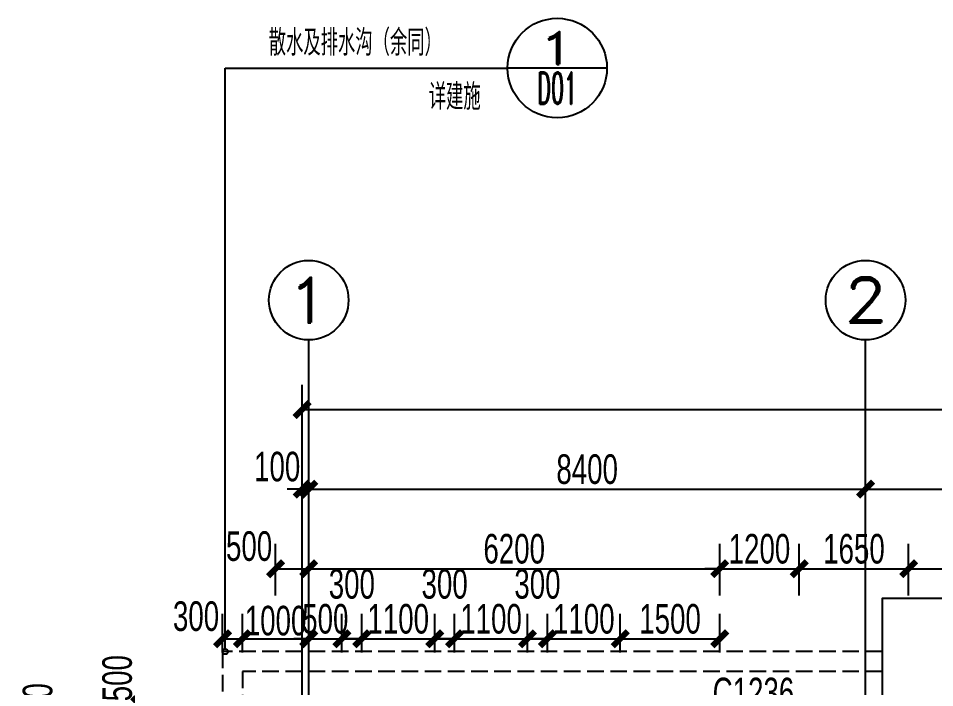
# Model space of a CAD drawing. Extents: x 1821501 to 1914341, y 446160 to 501460.
# Drawn here: x 1827060 to 1840883, y 491366 to 501460 of the extents above; entities that cross this region are included whole.
import ezdxf
from ezdxf.enums import TextEntityAlignment as Align

# ---------------------------------------------------------------- set-up
doc = ezdxf.new("R2010")
doc.units = 0
doc.header["$LTSCALE"] = 1000
doc.linetypes.add('11#平面图$0$DASH', pattern=[0.35, 0.25, -0.1])
doc.layers.get('0').update_dxf_attribs({"linetype": 'CONTINUOUS'})
doc.layers.get('Defpoints').update_dxf_attribs({"linetype": 'CONTINUOUS'})
for name, color, linetype in [('11#平面图$0$A-Anno-Dims', 3, 'CONTINUOUS'), ('11#平面图$0$A-Anno-Note', 241, 'CONTINUOUS'), ('11#平面图$0$A-Grid-Iden', 11, 'CONTINUOUS'), ('11#平面图$0$A-Roof', 131, 'CONTINUOUS'), ('11#平面图$0$WINDOW', 4, 'CONTINUOUS'), ('11#平面图$0$WINDOW_TEXT', 7, 'CONTINUOUS'), ('AXIS_TEXT', 7, 'CONTINUOUS')]:
    doc.layers.add(name, color=color, linetype=linetype)
doc.styles.add('11#平面图$0$_TCH_AXIS', font='ROMAND', dxfattribs={"width": 0.7, "height": 5, "bigfont": 'JZFZ_CNB'})
doc.styles.add('11#平面图$0$_TCH_DIM', font='JZFZ_ENA', dxfattribs={"width": 0.7, "bigfont": 'JZFZ_CNB'})
doc.styles.add('11#平面图$0$_TCH_DIM_T3', font='JZFZ_ENA', dxfattribs={"width": 0.7, "bigfont": 'JZFZ_CNB'})
doc.styles.add('11#平面图$0$_TCH_LABEL', font='ROMAND', dxfattribs={"width": 0.7, "height": 5, "bigfont": 'JZFZ_CNB'})
doc.styles.add('11#平面图$0$_TCH_WINDOW', font='JZFZ_ENA', dxfattribs={"width": 0.7, "height": 5, "bigfont": 'JZFZ_CNB'})
doc.styles.add('COMPLEX', font='COMPLEX')
doc.dimstyles.new('11#平面图$0$_TCH_ARCH&&150', dxfattribs={"dimtxt": 446.25, "dimasz": 225, "dimexe": 375, "dimexo": 375, "dimgap": 75, "dimtad": 1, "dimdec": 0, "dimzin": 0, "dimdsep": 46, "dimtxsty": '11#平面图$0$_TCH_DIM_T3', "dimblk": '11#平面图$0$_ArchTick', "dimcen": 0.09, "dimclrt": 7, "dimazin": 2, "dimtfac": 1, "dimtdec": 0, "dimtix": 1, "dimtmove": 2, "dimatfit": 3, "dimtolj": 1, "dimtzin": 0, "dimarcsym": 0})

# ---------------------------------------------------------------- blocks, each defined once
blk = doc.blocks.new('11#平面图$0$_ArchTick')
at = {"color": 0, "linetype": 'ByBlock', "const_width": 0.4}
blk.add_lwpolyline([(-0.5, -0.5), (0.5, 0.5)], dxfattribs=at)
blk = doc.blocks.new('*D47')
at = {"layer": '11#平面图$0$A-Anno-Dims', "color": 0, "lineweight": -2, "transparency": 16777216}
for p, q in [((1836141, 491898), (1836141, 492479)), ((1837641, 491898), (1837641, 492479)), ((1836141, 492104), (1837641, 492104))]:
    blk.add_line(p, q, dxfattribs=at)
at = {"layer": 'Defpoints', "color": 0, "transparency": 16777216}
for p in [(1837641, 492104), (1836141, 491523), (1837641, 491523)]:
    blk.add_point(p, dxfattribs=at)
at = {"layer": '11#平面图$0$A-Anno-Dims', "color": 0, "lineweight": -2, "transparency": 16777216, "xscale": 225, "yscale": 225, "zscale": 225, "rotation": 180}
blk.add_blockref('11#平面图$0$_ArchTick', (1836141, 492104), dxfattribs=at)
at = {"layer": '11#平面图$0$A-Anno-Dims', "color": 0, "lineweight": -2, "transparency": 16777216, "xscale": 225, "yscale": 225, "zscale": 225}
blk.add_blockref('11#平面图$0$_ArchTick', (1837641, 492104), dxfattribs=at)
at = {"layer": '11#平面图$0$A-Anno-Dims', "color": 7, "transparency": 16777216, "insert": (1836891, 492402), "char_height": 446.2, "attachment_point": 5, "style": '11#平面图$0$_TCH_DIM_T3'}
blk.add_mtext('\\A1;1500', dxfattribs=at)
blk = doc.blocks.new('*D48')
at = {"layer": '11#平面图$0$A-Anno-Dims', "color": 0, "lineweight": -2, "transparency": 16777216}
for p, q in [((1835041, 491898), (1835041, 492479)), ((1836141, 491898), (1836141, 492479)), ((1835041, 492104), (1834816, 492104)), ((1835041, 492104), (1836141, 492104)), ((1836141, 492104), (1836366, 492104))]:
    blk.add_line(p, q, dxfattribs=at)
at = {"layer": 'Defpoints', "color": 0, "transparency": 16777216}
for p in [(1836141, 492104), (1835041, 491523), (1836141, 491523)]:
    blk.add_point(p, dxfattribs=at)
at = {"layer": '11#平面图$0$A-Anno-Dims', "color": 0, "lineweight": -2, "transparency": 16777216, "xscale": 225, "yscale": 225, "zscale": 225}
blk.add_blockref('11#平面图$0$_ArchTick', (1835041, 492104), dxfattribs=at)
at = {"layer": '11#平面图$0$A-Anno-Dims', "color": 0, "lineweight": -2, "transparency": 16777216, "xscale": 225, "yscale": 225, "zscale": 225, "rotation": 180}
blk.add_blockref('11#平面图$0$_ArchTick', (1836141, 492104), dxfattribs=at)
at = {"layer": '11#平面图$0$A-Anno-Dims', "color": 7, "transparency": 16777216, "insert": (1835591, 492402), "char_height": 446.2, "attachment_point": 5, "style": '11#平面图$0$_TCH_DIM_T3'}
blk.add_mtext('\\A1;1100', dxfattribs=at)
blk = doc.blocks.new('*D49')
at = {"layer": '11#平面图$0$A-Anno-Dims', "color": 0, "lineweight": -2, "transparency": 16777216}
for p, q in [((1834741, 491898), (1834741, 492479)), ((1835041, 491898), (1835041, 492479)), ((1834741, 492104), (1835041, 492104))]:
    blk.add_line(p, q, dxfattribs=at)
at = {"layer": 'Defpoints', "color": 0, "transparency": 16777216}
for p in [(1835041, 492104), (1834741, 491523), (1835041, 491523)]:
    blk.add_point(p, dxfattribs=at)
at = {"layer": '11#平面图$0$A-Anno-Dims', "color": 0, "lineweight": -2, "transparency": 16777216, "xscale": 225, "yscale": 225, "zscale": 225, "rotation": 180}
blk.add_blockref('11#平面图$0$_ArchTick', (1834741, 492104), dxfattribs=at)
at = {"layer": '11#平面图$0$A-Anno-Dims', "color": 0, "lineweight": -2, "transparency": 16777216, "xscale": 225, "yscale": 225, "zscale": 225}
blk.add_blockref('11#平面图$0$_ArchTick', (1835041, 492104), dxfattribs=at)
at = {"layer": '11#平面图$0$A-Anno-Dims', "color": 7, "transparency": 16777216, "insert": (1834891, 492929), "char_height": 446.2, "attachment_point": 5, "style": '11#平面图$0$_TCH_DIM_T3'}
blk.add_mtext('\\A1;300', dxfattribs=at)
blk = doc.blocks.new('*D50')
at = {"layer": '11#平面图$0$A-Anno-Dims', "color": 0, "lineweight": -2, "transparency": 16777216}
for p, q in [((1833641, 491898), (1833641, 492479)), ((1834741, 491898), (1834741, 492479)), ((1833641, 492104), (1833416, 492104)), ((1833641, 492104), (1834741, 492104)), ((1834741, 492104), (1834966, 492104))]:
    blk.add_line(p, q, dxfattribs=at)
at = {"layer": 'Defpoints', "color": 0, "transparency": 16777216}
for p in [(1834741, 492104), (1833641, 491523), (1834741, 491523)]:
    blk.add_point(p, dxfattribs=at)
at = {"layer": '11#平面图$0$A-Anno-Dims', "color": 0, "lineweight": -2, "transparency": 16777216, "xscale": 225, "yscale": 225, "zscale": 225}
blk.add_blockref('11#平面图$0$_ArchTick', (1833641, 492104), dxfattribs=at)
at = {"layer": '11#平面图$0$A-Anno-Dims', "color": 0, "lineweight": -2, "transparency": 16777216, "xscale": 225, "yscale": 225, "zscale": 225, "rotation": 180}
blk.add_blockref('11#平面图$0$_ArchTick', (1834741, 492104), dxfattribs=at)
at = {"layer": '11#平面图$0$A-Anno-Dims', "color": 7, "transparency": 16777216, "insert": (1834191, 492402), "char_height": 446.2, "attachment_point": 5, "style": '11#平面图$0$_TCH_DIM_T3'}
blk.add_mtext('\\A1;1100', dxfattribs=at)
blk = doc.blocks.new('*D51')
at = {"layer": '11#平面图$0$A-Anno-Dims', "color": 0, "lineweight": -2, "transparency": 16777216}
for p, q in [((1833341, 491898), (1833341, 492479)), ((1833641, 491898), (1833641, 492479)), ((1833341, 492104), (1833641, 492104))]:
    blk.add_line(p, q, dxfattribs=at)
at = {"layer": 'Defpoints', "color": 0, "transparency": 16777216}
for p in [(1833641, 492104), (1833341, 491523), (1833641, 491523)]:
    blk.add_point(p, dxfattribs=at)
at = {"layer": '11#平面图$0$A-Anno-Dims', "color": 0, "lineweight": -2, "transparency": 16777216, "xscale": 225, "yscale": 225, "zscale": 225, "rotation": 180}
blk.add_blockref('11#平面图$0$_ArchTick', (1833341, 492104), dxfattribs=at)
at = {"layer": '11#平面图$0$A-Anno-Dims', "color": 0, "lineweight": -2, "transparency": 16777216, "xscale": 225, "yscale": 225, "zscale": 225}
blk.add_blockref('11#平面图$0$_ArchTick', (1833641, 492104), dxfattribs=at)
at = {"layer": '11#平面图$0$A-Anno-Dims', "color": 7, "transparency": 16777216, "insert": (1833491, 492929), "char_height": 446.2, "attachment_point": 5, "style": '11#平面图$0$_TCH_DIM_T3'}
blk.add_mtext('\\A1;300', dxfattribs=at)
blk = doc.blocks.new('*D52')
at = {"layer": '11#平面图$0$A-Anno-Dims', "color": 0, "lineweight": -2, "transparency": 16777216}
for p, q in [((1832241, 491898), (1832241, 492479)), ((1833341, 491898), (1833341, 492479)), ((1832241, 492104), (1832016, 492104)), ((1832241, 492104), (1833341, 492104)), ((1833341, 492104), (1833566, 492104))]:
    blk.add_line(p, q, dxfattribs=at)
at = {"layer": 'Defpoints', "color": 0, "transparency": 16777216}
for p in [(1833341, 492104), (1832241, 491523), (1833341, 491523)]:
    blk.add_point(p, dxfattribs=at)
at = {"layer": '11#平面图$0$A-Anno-Dims', "color": 0, "lineweight": -2, "transparency": 16777216, "xscale": 225, "yscale": 225, "zscale": 225}
blk.add_blockref('11#平面图$0$_ArchTick', (1832241, 492104), dxfattribs=at)
at = {"layer": '11#平面图$0$A-Anno-Dims', "color": 0, "lineweight": -2, "transparency": 16777216, "xscale": 225, "yscale": 225, "zscale": 225, "rotation": 180}
blk.add_blockref('11#平面图$0$_ArchTick', (1833341, 492104), dxfattribs=at)
at = {"layer": '11#平面图$0$A-Anno-Dims', "color": 7, "transparency": 16777216, "insert": (1832791, 492402), "char_height": 446.2, "attachment_point": 5, "style": '11#平面图$0$_TCH_DIM_T3'}
blk.add_mtext('\\A1;1100', dxfattribs=at)
blk = doc.blocks.new('*D53')
at = {"layer": '11#平面图$0$A-Anno-Dims', "color": 0, "lineweight": -2, "transparency": 16777216}
for p, q in [((1831941, 491898), (1831941, 492479)), ((1832241, 491898), (1832241, 492479)), ((1831941, 492104), (1832241, 492104))]:
    blk.add_line(p, q, dxfattribs=at)
at = {"layer": 'Defpoints', "color": 0, "transparency": 16777216}
for p in [(1832241, 492104), (1831941, 491523), (1832241, 491523)]:
    blk.add_point(p, dxfattribs=at)
at = {"layer": '11#平面图$0$A-Anno-Dims', "color": 0, "lineweight": -2, "transparency": 16777216, "xscale": 225, "yscale": 225, "zscale": 225, "rotation": 180}
blk.add_blockref('11#平面图$0$_ArchTick', (1831941, 492104), dxfattribs=at)
at = {"layer": '11#平面图$0$A-Anno-Dims', "color": 0, "lineweight": -2, "transparency": 16777216, "xscale": 225, "yscale": 225, "zscale": 225}
blk.add_blockref('11#平面图$0$_ArchTick', (1832241, 492104), dxfattribs=at)
at = {"layer": '11#平面图$0$A-Anno-Dims', "color": 7, "transparency": 16777216, "insert": (1832091, 492929), "char_height": 446.2, "attachment_point": 5, "style": '11#平面图$0$_TCH_DIM_T3'}
blk.add_mtext('\\A1;300', dxfattribs=at)
blk = doc.blocks.new('*D54')
at = {"layer": '11#平面图$0$A-Anno-Dims', "color": 0, "lineweight": -2, "transparency": 16777216}
for p, q in [((1831441, 491898), (1831441, 492479)), ((1831941, 491898), (1831941, 492479)), ((1831441, 492104), (1831216, 492104)), ((1831441, 492104), (1831941, 492104)), ((1831941, 492104), (1832166, 492104))]:
    blk.add_line(p, q, dxfattribs=at)
at = {"layer": 'Defpoints', "color": 0, "transparency": 16777216}
for p in [(1831941, 492104), (1831441, 491523), (1831941, 491523)]:
    blk.add_point(p, dxfattribs=at)
at = {"layer": '11#平面图$0$A-Anno-Dims', "color": 0, "lineweight": -2, "transparency": 16777216, "xscale": 225, "yscale": 225, "zscale": 225}
blk.add_blockref('11#平面图$0$_ArchTick', (1831441, 492104), dxfattribs=at)
at = {"layer": '11#平面图$0$A-Anno-Dims', "color": 0, "lineweight": -2, "transparency": 16777216, "xscale": 225, "yscale": 225, "zscale": 225, "rotation": 180}
blk.add_blockref('11#平面图$0$_ArchTick', (1831941, 492104), dxfattribs=at)
at = {"layer": '11#平面图$0$A-Anno-Dims', "color": 7, "transparency": 16777216, "insert": (1831691, 492402), "char_height": 446.2, "attachment_point": 5, "style": '11#平面图$0$_TCH_DIM_T3'}
blk.add_mtext('\\A1;500', dxfattribs=at)
blk = doc.blocks.new('*D55')
at = {"layer": '11#平面图$0$A-Anno-Dims', "color": 0, "lineweight": -2, "transparency": 16777216}
for p, q in [((1830441, 491898), (1830441, 492479)), ((1831441, 491898), (1831441, 492479)), ((1830441, 492104), (1831441, 492104))]:
    blk.add_line(p, q, dxfattribs=at)
at = {"layer": 'Defpoints', "color": 0, "transparency": 16777216}
for p in [(1831441, 492104), (1830441, 491523), (1831441, 491523)]:
    blk.add_point(p, dxfattribs=at)
at = {"layer": '11#平面图$0$A-Anno-Dims', "color": 0, "lineweight": -2, "transparency": 16777216, "xscale": 225, "yscale": 225, "zscale": 225, "rotation": 180}
blk.add_blockref('11#平面图$0$_ArchTick', (1830441, 492104), dxfattribs=at)
at = {"layer": '11#平面图$0$A-Anno-Dims', "color": 0, "lineweight": -2, "transparency": 16777216, "xscale": 225, "yscale": 225, "zscale": 225}
blk.add_blockref('11#平面图$0$_ArchTick', (1831441, 492104), dxfattribs=at)
at = {"layer": '11#平面图$0$A-Anno-Dims', "color": 7, "transparency": 16777216, "insert": (1830941, 492375), "char_height": 446.2, "attachment_point": 5, "style": '11#平面图$0$_TCH_DIM_T3'}
blk.add_mtext('\\A1;1000', dxfattribs=at)
blk = doc.blocks.new('*D56')
at = {"layer": '11#平面图$0$A-Anno-Dims', "color": 0, "lineweight": -2, "transparency": 16777216}
for p, q in [((1830141, 491898), (1830141, 492479)), ((1830441, 491898), (1830441, 492479)), ((1830141, 492104), (1830441, 492104))]:
    blk.add_line(p, q, dxfattribs=at)
at = {"layer": 'Defpoints', "color": 0, "transparency": 16777216}
for p in [(1830441, 492104), (1830141, 491523), (1830441, 491523)]:
    blk.add_point(p, dxfattribs=at)
at = {"layer": '11#平面图$0$A-Anno-Dims', "color": 0, "lineweight": -2, "transparency": 16777216, "xscale": 225, "yscale": 225, "zscale": 225, "rotation": 180}
blk.add_blockref('11#平面图$0$_ArchTick', (1830141, 492104), dxfattribs=at)
at = {"layer": '11#平面图$0$A-Anno-Dims', "color": 0, "lineweight": -2, "transparency": 16777216, "xscale": 225, "yscale": 225, "zscale": 225}
blk.add_blockref('11#平面图$0$_ArchTick', (1830441, 492104), dxfattribs=at)
at = {"layer": '11#平面图$0$A-Anno-Dims', "color": 7, "transparency": 16777216, "insert": (1829741, 492442), "char_height": 446.2, "attachment_point": 5, "style": '11#平面图$0$_TCH_DIM_T3'}
blk.add_mtext('\\A1;300', dxfattribs=at)
blk = doc.blocks.new('*D296')
at = {"layer": '11#平面图$0$A-Grid-Iden', "color": 0, "lineweight": -2, "transparency": 16777216}
for p, q in [((1827691, 490710), (1827691, 490935)), ((1831066, 490710), (1827316, 490710)), ((1827691, 490610), (1827691, 490710)), ((1831066, 490610), (1827316, 490610)), ((1827691, 490610), (1827691, 490385))]:
    blk.add_line(p, q, dxfattribs=at)
at = {"layer": 'Defpoints', "color": 0, "transparency": 16777216}
for p in [(1827691, 490710), (1831441, 490710), (1831441, 490610)]:
    blk.add_point(p, dxfattribs=at)
at = {"layer": '11#平面图$0$A-Grid-Iden', "color": 0, "lineweight": -2, "transparency": 16777216, "xscale": 225, "yscale": 225, "zscale": 225}
for p, rotation in [((1827691, 490710), 270), ((1827691, 490610), 90)]:
    blk.add_blockref('11#平面图$0$_ArchTick', p, dxfattribs=dict(at, rotation=rotation))
at = {"layer": '11#平面图$0$A-Grid-Iden', "color": 7, "transparency": 16777216, "insert": (1827353, 491086), "char_height": 446.2, "attachment_point": 5, "rotation": 90, "style": '11#平面图$0$_TCH_DIM_T3'}
blk.add_mtext('\\A1;100', dxfattribs=at)
blk = doc.blocks.new('*D305')
at = {"layer": '11#平面图$0$A-Grid-Iden', "color": 0, "lineweight": -2, "transparency": 16777216}
for p, q in [((1831341, 490985), (1831341, 494735)), ((1831441, 490985), (1831441, 494735)), ((1831341, 494360), (1831116, 494360)), ((1831341, 494360), (1831441, 494360)), ((1831441, 494360), (1831666, 494360))]:
    blk.add_line(p, q, dxfattribs=at)
at = {"layer": 'Defpoints', "color": 0, "transparency": 16777216}
for p in [(1831441, 494360), (1831341, 490610), (1831441, 490610)]:
    blk.add_point(p, dxfattribs=at)
at = {"layer": '11#平面图$0$A-Grid-Iden', "color": 0, "lineweight": -2, "transparency": 16777216, "xscale": 225, "yscale": 225, "zscale": 225}
blk.add_blockref('11#平面图$0$_ArchTick', (1831341, 494360), dxfattribs=at)
at = {"layer": '11#平面图$0$A-Grid-Iden', "color": 0, "lineweight": -2, "transparency": 16777216, "xscale": 225, "yscale": 225, "zscale": 225, "rotation": 180}
blk.add_blockref('11#平面图$0$_ArchTick', (1831441, 494360), dxfattribs=at)
at = {"layer": '11#平面图$0$A-Grid-Iden', "color": 7, "transparency": 16777216, "insert": (1830965, 494698), "char_height": 446.2, "attachment_point": 5, "style": '11#平面图$0$_TCH_DIM_T3'}
blk.add_mtext('\\A1;100', dxfattribs=at)
blk = doc.blocks.new('*D306')
at = {"layer": '11#平面图$0$A-Grid-Iden', "color": 0, "lineweight": -2, "transparency": 16777216}
for p, q in [((1831441, 490985), (1831441, 494735)), ((1839841, 490985), (1839841, 494735)), ((1831441, 494360), (1839841, 494360))]:
    blk.add_line(p, q, dxfattribs=at)
at = {"layer": 'Defpoints', "color": 0, "transparency": 16777216}
for p in [(1839841, 494360), (1831441, 490610), (1839841, 490610)]:
    blk.add_point(p, dxfattribs=at)
at = {"layer": '11#平面图$0$A-Grid-Iden', "color": 0, "lineweight": -2, "transparency": 16777216, "xscale": 225, "yscale": 225, "zscale": 225, "rotation": 180}
blk.add_blockref('11#平面图$0$_ArchTick', (1831441, 494360), dxfattribs=at)
at = {"layer": '11#平面图$0$A-Grid-Iden', "color": 0, "lineweight": -2, "transparency": 16777216, "xscale": 225, "yscale": 225, "zscale": 225}
blk.add_blockref('11#平面图$0$_ArchTick', (1839841, 494360), dxfattribs=at)
at = {"layer": '11#平面图$0$A-Grid-Iden', "color": 7, "transparency": 16777216, "insert": (1835641, 494659), "char_height": 446.2, "attachment_point": 5, "style": '11#平面图$0$_TCH_DIM_T3'}
blk.add_mtext('\\A1;8400', dxfattribs=at)
blk = doc.blocks.new('*D307')
at = {"layer": '11#平面图$0$A-Grid-Iden', "color": 0, "lineweight": -2, "transparency": 16777216}
for p, q in [((1839841, 490985), (1839841, 494735)), ((1848241, 490985), (1848241, 494735)), ((1839841, 494360), (1848241, 494360))]:
    blk.add_line(p, q, dxfattribs=at)
at = {"layer": 'Defpoints', "color": 0, "transparency": 16777216}
for p in [(1848241, 494360), (1839841, 490610), (1848241, 490610)]:
    blk.add_point(p, dxfattribs=at)
at = {"layer": '11#平面图$0$A-Grid-Iden', "color": 0, "lineweight": -2, "transparency": 16777216, "xscale": 225, "yscale": 225, "zscale": 225, "rotation": 180}
blk.add_blockref('11#平面图$0$_ArchTick', (1839841, 494360), dxfattribs=at)
at = {"layer": '11#平面图$0$A-Grid-Iden', "color": 0, "lineweight": -2, "transparency": 16777216, "xscale": 225, "yscale": 225, "zscale": 225}
blk.add_blockref('11#平面图$0$_ArchTick', (1848241, 494360), dxfattribs=at)
at = {"layer": '11#平面图$0$A-Grid-Iden', "color": 7, "transparency": 16777216, "insert": (1844041, 494659), "char_height": 446.2, "attachment_point": 5, "style": '11#平面图$0$_TCH_DIM_T3'}
blk.add_mtext('\\A1;8400', dxfattribs=at)
blk = doc.blocks.new('*D316')
at = {"layer": '11#平面图$0$A-Grid-Iden', "color": 0, "lineweight": -2, "transparency": 16777216}
for p, q in [((1831341, 491360), (1831341, 495935)), ((1907141, 491360), (1907141, 495935)), ((1831341, 495560), (1907141, 495560))]:
    blk.add_line(p, q, dxfattribs=at)
at = {"layer": 'Defpoints', "color": 0, "transparency": 16777216}
for p in [(1907141, 495560), (1831341, 490985), (1907141, 490985)]:
    blk.add_point(p, dxfattribs=at)
at = {"layer": '11#平面图$0$A-Grid-Iden', "color": 0, "lineweight": -2, "transparency": 16777216, "xscale": 225, "yscale": 225, "zscale": 225, "rotation": 180}
blk.add_blockref('11#平面图$0$_ArchTick', (1831341, 495560), dxfattribs=at)
at = {"layer": '11#平面图$0$A-Grid-Iden', "color": 0, "lineweight": -2, "transparency": 16777216, "xscale": 225, "yscale": 225, "zscale": 225}
blk.add_blockref('11#平面图$0$_ArchTick', (1907141, 495560), dxfattribs=at)
at = {"layer": '11#平面图$0$A-Grid-Iden', "color": 7, "transparency": 16777216, "insert": (1869241, 495859), "char_height": 446.2, "attachment_point": 5, "style": '11#平面图$0$_TCH_DIM_T3'}
blk.add_mtext('\\A1;75800', dxfattribs=at)
blk = doc.blocks.new('_AXISO')
blk.add_circle((0, 0), 0.5)
at = {"layer": 'AXIS_TEXT', "style": 'COMPLEX', "width": 1.041667}
blk.add_attdef('A', text='', height=0.56, dxfattribs=at).set_placement((-0.25, -0.28), (0.25, -0.28), align=Align.FIT)
blk = doc.blocks.new('11#平面图$0$$TCHSYS$WIN2D')
for p, q in [((-0.5, 0.5), (0.5, 0.5)), ((-0.5, 0.5), (-0.5, -0.5)), ((0.5, 0.5), (0.5, -0.5)), ((0.5, 0.167), (-0.5, 0.167)), ((0.5, -0.167), (-0.5, -0.167)), ((-0.5, -0.5), (0.5, -0.5))]:
    blk.add_line(p, q)
blk = doc.blocks.new('*D61')
at = {"layer": '11#平面图$0$A-Anno-Dims', "color": 0, "lineweight": -2, "transparency": 16777216}
for p, q in [((2559, 41069), (2559, 41850)), ((3059, 41069), (3059, 41850)), ((2559, 41475), (3059, 41475))]:
    blk.add_line(p, q, dxfattribs=at)
at = {"layer": 'Defpoints', "color": 0, "transparency": 16777216}
for p in [(3059, 41475), (2559, 40694), (3059, 40694)]:
    blk.add_point(p, dxfattribs=at)
at = {"layer": '11#平面图$0$A-Anno-Dims', "color": 0, "lineweight": -2, "transparency": 16777216, "xscale": 225, "yscale": 225, "zscale": 225, "rotation": 180}
blk.add_blockref('11#平面图$0$_ArchTick', (2559, 41475), dxfattribs=at)
at = {"layer": '11#平面图$0$A-Anno-Dims', "color": 0, "lineweight": -2, "transparency": 16777216, "xscale": 225, "yscale": 225, "zscale": 225}
blk.add_blockref('11#平面图$0$_ArchTick', (3059, 41475), dxfattribs=at)
at = {"layer": '11#平面图$0$A-Anno-Dims', "color": 7, "transparency": 16777216, "insert": (2160, 41813), "char_height": 446.2, "attachment_point": 5, "style": '11#平面图$0$_TCH_DIM_T3'}
blk.add_mtext('\\A1;500', dxfattribs=at)
blk = doc.blocks.new('*D62')
at = {"layer": '11#平面图$0$A-Anno-Dims', "color": 0, "lineweight": -2, "transparency": 16777216}
for p, q in [((3059, 41069), (3059, 41850)), ((9259, 41069), (9259, 41850)), ((3059, 41475), (9259, 41475))]:
    blk.add_line(p, q, dxfattribs=at)
at = {"layer": 'Defpoints', "color": 0, "transparency": 16777216}
for p in [(9259, 41475), (3059, 40694), (9259, 40694)]:
    blk.add_point(p, dxfattribs=at)
at = {"layer": '11#平面图$0$A-Anno-Dims', "color": 0, "lineweight": -2, "transparency": 16777216, "xscale": 225, "yscale": 225, "zscale": 225, "rotation": 180}
blk.add_blockref('11#平面图$0$_ArchTick', (3059, 41475), dxfattribs=at)
at = {"layer": '11#平面图$0$A-Anno-Dims', "color": 0, "lineweight": -2, "transparency": 16777216, "xscale": 225, "yscale": 225, "zscale": 225}
blk.add_blockref('11#平面图$0$_ArchTick', (9259, 41475), dxfattribs=at)
at = {"layer": '11#平面图$0$A-Anno-Dims', "color": 7, "transparency": 16777216, "insert": (6159, 41773), "char_height": 446.2, "attachment_point": 5, "style": '11#平面图$0$_TCH_DIM_T3'}
blk.add_mtext('\\A1;6200', dxfattribs=at)
blk = doc.blocks.new('*D63')
at = {"layer": '11#平面图$0$A-Anno-Dims', "color": 0, "lineweight": -2, "transparency": 16777216}
for p, q in [((9259, 41069), (9259, 41850)), ((10459, 41069), (10459, 41850)), ((9259, 41475), (9034, 41475)), ((9259, 41475), (10459, 41475)), ((10459, 41475), (10684, 41475))]:
    blk.add_line(p, q, dxfattribs=at)
at = {"layer": 'Defpoints', "color": 0, "transparency": 16777216}
for p in [(10459, 41475), (9259, 40694), (10459, 40694)]:
    blk.add_point(p, dxfattribs=at)
at = {"layer": '11#平面图$0$A-Anno-Dims', "color": 0, "lineweight": -2, "transparency": 16777216, "xscale": 225, "yscale": 225, "zscale": 225}
blk.add_blockref('11#平面图$0$_ArchTick', (9259, 41475), dxfattribs=at)
at = {"layer": '11#平面图$0$A-Anno-Dims', "color": 0, "lineweight": -2, "transparency": 16777216, "xscale": 225, "yscale": 225, "zscale": 225, "rotation": 180}
blk.add_blockref('11#平面图$0$_ArchTick', (10459, 41475), dxfattribs=at)
at = {"layer": '11#平面图$0$A-Anno-Dims', "color": 7, "transparency": 16777216, "insert": (9859, 41773), "char_height": 446.2, "attachment_point": 5, "style": '11#平面图$0$_TCH_DIM_T3'}
blk.add_mtext('\\A1;1200', dxfattribs=at)
blk = doc.blocks.new('*D64')
at = {"layer": '11#平面图$0$A-Anno-Dims', "color": 0, "lineweight": -2, "transparency": 16777216}
for p, q in [((10459, 41069), (10459, 41850)), ((12109, 41069), (12109, 41850)), ((10459, 41475), (12109, 41475))]:
    blk.add_line(p, q, dxfattribs=at)
at = {"layer": 'Defpoints', "color": 0, "transparency": 16777216}
for p in [(12109, 41475), (10459, 40694), (12109, 40694)]:
    blk.add_point(p, dxfattribs=at)
at = {"layer": '11#平面图$0$A-Anno-Dims', "color": 0, "lineweight": -2, "transparency": 16777216, "xscale": 225, "yscale": 225, "zscale": 225, "rotation": 180}
blk.add_blockref('11#平面图$0$_ArchTick', (10459, 41475), dxfattribs=at)
at = {"layer": '11#平面图$0$A-Anno-Dims', "color": 0, "lineweight": -2, "transparency": 16777216, "xscale": 225, "yscale": 225, "zscale": 225}
blk.add_blockref('11#平面图$0$_ArchTick', (12109, 41475), dxfattribs=at)
at = {"layer": '11#平面图$0$A-Anno-Dims', "color": 7, "transparency": 16777216, "insert": (11284, 41773), "char_height": 446.2, "attachment_point": 5, "style": '11#平面图$0$_TCH_DIM_T3'}
blk.add_mtext('\\A1;1650', dxfattribs=at)
blk = doc.blocks.new('*D65')
at = {"layer": '11#平面图$0$A-Anno-Dims', "color": 0, "lineweight": -2, "transparency": 16777216}
for p, q in [((12109, 41069), (12109, 41850)), ((15709, 41069), (15709, 41850)), ((12109, 41475), (15709, 41475))]:
    blk.add_line(p, q, dxfattribs=at)
at = {"layer": 'Defpoints', "color": 0, "transparency": 16777216}
for p in [(15709, 41475), (12109, 40694), (15709, 40694)]:
    blk.add_point(p, dxfattribs=at)
at = {"layer": '11#平面图$0$A-Anno-Dims', "color": 0, "lineweight": -2, "transparency": 16777216, "xscale": 225, "yscale": 225, "zscale": 225, "rotation": 180}
blk.add_blockref('11#平面图$0$_ArchTick', (12109, 41475), dxfattribs=at)
at = {"layer": '11#平面图$0$A-Anno-Dims', "color": 0, "lineweight": -2, "transparency": 16777216, "xscale": 225, "yscale": 225, "zscale": 225}
blk.add_blockref('11#平面图$0$_ArchTick', (15709, 41475), dxfattribs=at)
at = {"layer": '11#平面图$0$A-Anno-Dims', "color": 7, "transparency": 16777216, "insert": (13909, 41773), "char_height": 446.2, "attachment_point": 5, "style": '11#平面图$0$_TCH_DIM_T3'}
blk.add_mtext('\\A1;3600', dxfattribs=at)
blk = doc.blocks.new('*D190')
at = {"layer": '11#平面图$0$A-Anno-Dims', "color": 0, "lineweight": -2, "transparency": 16777216}
for p, q in [((1149, 39425), (134, 39425)), ((509, 38925), (509, 39425)), ((1149, 38925), (134, 38925))]:
    blk.add_line(p, q, dxfattribs=at)
at = {"layer": 'Defpoints', "color": 0, "transparency": 16777216}
for p in [(509, 39425), (1524, 39425), (1524, 38925)]:
    blk.add_point(p, dxfattribs=at)
at = {"layer": '11#平面图$0$A-Anno-Dims', "color": 0, "lineweight": -2, "transparency": 16777216, "xscale": 225, "yscale": 225, "zscale": 225}
for p, rotation in [((509, 39425), 90), ((509, 38925), 270)]:
    blk.add_blockref('11#平面图$0$_ArchTick', p, dxfattribs=dict(at, rotation=rotation))
at = {"layer": '11#平面图$0$A-Anno-Dims', "color": 7, "transparency": 16777216, "insert": (172, 39824), "char_height": 446.2, "attachment_point": 5, "rotation": 90, "style": '11#平面图$0$_TCH_DIM_T3'}
blk.add_mtext('\\A1;500', dxfattribs=at)
blk = doc.blocks.new('11#平面图$0$A$C124F583F')
at = {"layer": '11#平面图$0$A-Anno-Dims'}
for base, p1, p2, angle, picture, middle in [((3059.1, 41475), (2559.1, 40694.5), (3059.1, 40694.5), 0, '*D61', (2159.7, 41812.5)), ((509.1, 39425), (1524.2, 38925), (1524.2, 39425), 90, '*D190', (171.6, 39824.4))]:
    dim = blk.add_linear_dim(base=base, p1=p1, p2=p2, angle=angle, dimstyle='11#平面图$0$_TCH_ARCH&&150', dxfattribs=at)
    dim.commit()
    dim.dimension.update_dxf_attribs({"geometry": picture, "text_midpoint": middle, "dimtype": 129})
for p1, p2, picture, middle in [((3059.1, 40694.5), (9259.1, 40694.5), '*D62', (6159.1, 41773.1)), ((9259.1, 40694.5), (10459.1, 40694.5), '*D63', (9859.1, 41773.1)), ((10459.1, 40694.5), (12109.1, 40694.5), '*D64', (11284.1, 41773.1)), ((12109.1, 40694.5), (15709.1, 40694.5), '*D65', (13909.1, 41773.1))]:
    dim = blk.add_aligned_dim(p1=p1, p2=p2, distance=780.5, dimstyle='11#平面图$0$_TCH_ARCH&&150', dxfattribs=at)
    dim.commit()
    dim.dimension.update_dxf_attribs({"geometry": picture, "text_midpoint": middle})

msp = doc.modelspace()

# ---------------------------------------------------------------- linework, layer by layer
at = {"layer": '11#平面图$0$A-Anno-Dims'}
for p, q in [((1830181.2, 500710.5), (1834440.1, 500710.5)), ((1830181.2, 491951), (1830181.2, 500710.5)), ((1835940.1, 500710.5), (1834440.1, 500710.5))]:
    msp.add_line(p, q, dxfattribs=at)
for centre, radius in [((1835190.1, 500710.5), 750), ((1830181.2, 491910.5), 40.6)]:
    msp.add_circle(centre, radius, dxfattribs=at)
at = {"layer": '11#平面图$0$A-Grid-Iden'}
for p, q in [((1831440.6, 490610.5), (1831440.6, 496610.5)), ((1839840.6, 490610.5), (1839840.6, 496610.5))]:
    msp.add_line(p, q, dxfattribs=at)
at = {"layer": '11#平面图$0$A-Roof'}
msp.add_lwpolyline([(1844490.6, 490710.5), (1844490.6, 492710.5), (1840090.6, 492710.5), (1840090.6, 490710.5)], dxfattribs=at)
at = {"layer": '11#平面图$0$A-Roof', "linetype": '11#平面图$0$DASH'}
for points in [[(1840090.6, 491910.5), (1830140.6, 491910.5), (1830140.6, 487910.5)], [(1840090.6, 491610.5), (1830440.6, 491610.5), (1830440.6, 487910.5)]]:
    msp.add_lwpolyline(points, dxfattribs=at)

# ---------------------------------------------------------------- block references
at = {"layer": '11#平面图$0$A-Anno-Note'}
msp.add_blockref('11#平面图$0$A$C124F583F', (1828381.5, 451685.5), dxfattribs=at)
at = {"layer": '11#平面图$0$A-Grid-Iden'}
ref = msp.add_blockref('_AXISO', (1831440.6, 497210.5), dxfattribs=dict(at, xscale=1200, yscale=1200, zscale=1200))
ref.add_attrib('A', '1', dxfattribs={"height": 678.8, "style": '11#平面图$0$_TCH_AXIS', "width": 1.909091}).set_placement((1831101.2, 496871.1), (1831780, 496871.1), align=Align.FIT)
ref = msp.add_blockref('_AXISO', (1839840.6, 497210.5), dxfattribs=dict(at, xscale=1200, yscale=1200, zscale=1200))
ref.add_attrib('A', '2', dxfattribs={"height": 678.8, "style": '11#平面图$0$_TCH_AXIS', "width": 1.235294}).set_placement((1839501.2, 496871.1), (1840180, 496871.1), align=Align.FIT)
at = {"layer": '11#平面图$0$WINDOW'}
ref = msp.add_blockref('11#平面图$0$$TCHSYS$WIN2D', (1838240.6, 490610.5), dxfattribs=dict(at, xscale=1200, yscale=-200, zscale=1200))
ref.add_attrib('A', 'C1236', (1837534.1, 491070.7), dxfattribs={"layer": '11#平面图$0$WINDOW_TEXT', "height": 446.25, "style": '11#平面图$0$_TCH_WINDOW', "width": 0.7})

# ---------------------------------------------------------------- texts
at = {"layer": '11#平面图$0$A-Anno-Note', "style": '11#平面图$0$_TCH_DIM', "width": 0.7}
for s, p in [('散水及排水沟（余同）', (1830837.7, 500897.8)), ('详建施', (1833251.1, 500080.8))]:
    msp.add_text(s, height=392.72, dxfattribs=at).set_placement(p)
at = {"layer": '11#平面图$0$A-Anno-Note', "style": '11#平面图$0$_TCH_LABEL'}
for s, height, width, p, p2 in [('1', 483, 2.386364, (1834888.2, 500770.9), (1835491.9, 500770.9)), ('D01', 482.99, 0.504808, (1834888.2, 500167.1), (1835491.9, 500167.1))]:
    msp.add_text(s, height=height, dxfattribs=dict(at, width=width)).set_placement(p, p2, align=Align.FIT)

# ---------------------------------------------------------------- dimensions: what is measured, and where the dimension line sits
at = {"layer": '11#平面图$0$A-Anno-Dims'}
for base, p1, p2, picture, middle in [((1832240.6, 492104.2), (1831940.6, 491522.5), (1832240.6, 491522.5), '*D53', (1832090.6, 492929.2)), ((1833640.6, 492104.2), (1833340.6, 491522.5), (1833640.6, 491522.5), '*D51', (1833490.6, 492929.2)), ((1835040.6, 492104.2), (1834740.6, 491522.5), (1835040.6, 491522.5), '*D49', (1834890.6, 492929.2)), ((1830440.6, 492104.2), (1830140.6, 491522.5), (1830440.6, 491522.5), '*D56', (1829741.2, 492441.7)), ((1831440.6, 492104.2), (1830440.6, 491522.5), (1831440.6, 491522.5), '*D55', (1830940.6, 492374.9))]:
    dim = msp.add_linear_dim(base=base, p1=p1, p2=p2, angle=360, dimstyle='11#平面图$0$_TCH_ARCH&&150', dxfattribs=at)
    dim.commit()
    dim.dimension.update_dxf_attribs({"geometry": picture, "text_midpoint": middle, "dimtype": 129})
for p1, p2, picture, middle in [((1831440.6, 491522.5), (1831940.6, 491522.5), '*D54', (1831690.6, 492402.4)), ((1832240.6, 491522.5), (1833340.6, 491522.5), '*D52', (1832790.6, 492402.4)), ((1833640.6, 491522.5), (1834740.6, 491522.5), '*D50', (1834190.6, 492402.4)), ((1835040.6, 491522.5), (1836140.6, 491522.5), '*D48', (1835590.6, 492402.4)), ((1836140.6, 491522.5), (1837640.6, 491522.5), '*D47', (1836890.6, 492402.4))]:
    dim = msp.add_aligned_dim(p1=p1, p2=p2, distance=581.7, dimstyle='11#平面图$0$_TCH_ARCH&&150', dxfattribs=at)
    dim.commit()
    dim.dimension.update_dxf_attribs({"geometry": picture, "text_midpoint": middle})
at = {"layer": '11#平面图$0$A-Grid-Iden'}
for p1, p2, distance, picture, middle in [((1831340.6, 490985.5), (1907140.6, 490985.5), 4575, '*D316', (1869240.6, 495858.6)), ((1831440.6, 490610.5), (1839840.6, 490610.5), 3750, '*D306', (1835640.6, 494658.6)), ((1839840.6, 490610.5), (1848240.6, 490610.5), 3750, '*D307', (1844040.6, 494658.6))]:
    dim = msp.add_aligned_dim(p1=p1, p2=p2, distance=distance, dimstyle='11#平面图$0$_TCH_ARCH&&150', dxfattribs=at)
    dim.commit()
    dim.dimension.update_dxf_attribs({"geometry": picture, "text_midpoint": middle})
for base, p1, p2, angle, picture, middle in [((1831440.6, 494360.5), (1831340.6, 490610.5), (1831440.6, 490610.5), 0, '*D305', (1830965.3, 494698)), ((1827690.6, 490710.5), (1831440.6, 490610.5), (1831440.6, 490710.5), 90, '*D296', (1827353.1, 491085.8))]:
    dim = msp.add_linear_dim(base=base, p1=p1, p2=p2, angle=angle, dimstyle='11#平面图$0$_TCH_ARCH&&150', dxfattribs=at)
    dim.commit()
    dim.dimension.update_dxf_attribs({"geometry": picture, "text_midpoint": middle, "dimtype": 129})

doc.saveas('drawing.dxf')
